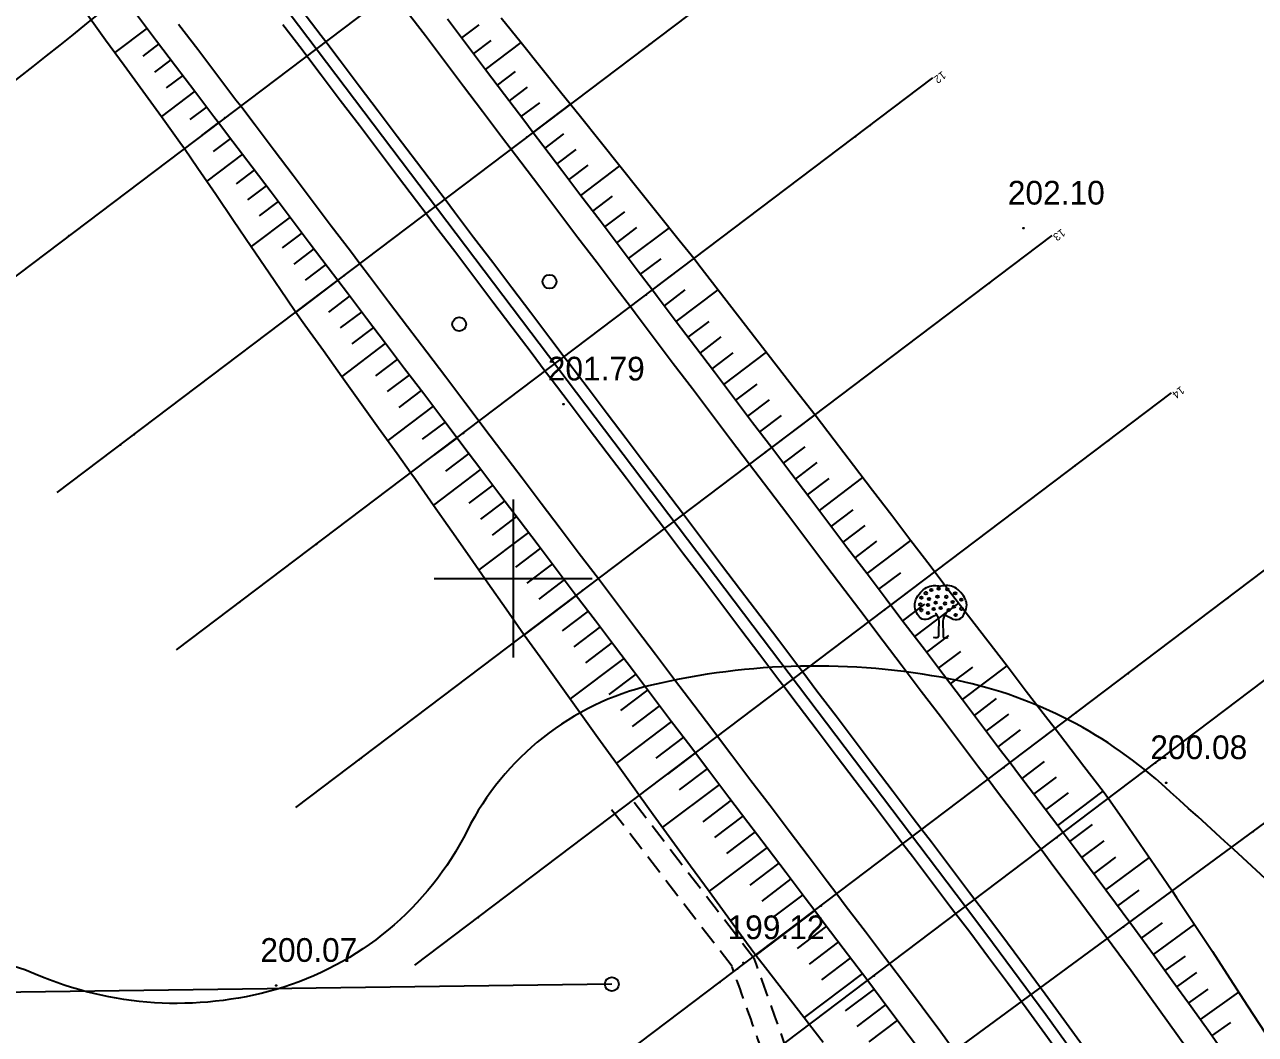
# Model space of a CAD drawing. Extents: x -83928 to -81707, y 15464 to 18601.
# Drawn here: x -83461.8 to -83306.1, y 18142.3 to 18270.1 of the extents above; entities that cross this region are included whole.
import ezdxf
from ezdxf.enums import TextEntityAlignment as Align

# ---------------------------------------------------------------- set-up
doc = ezdxf.new("R2010")
doc.units = 0
doc.header["$MEASUREMENT"] = 0
doc.linetypes.add('INTERROMPU', pattern=[0.75, 0.5, -0.25])
doc.layers.add('ACCE', color=4, linetype='INTERROMPU', lineweight=25)
for name, color, linetype in [('ALT', 7, 'Continuous'), ('ASSIETTE', 3, 'Continuous'), ('AXE_EN_PLAN', 1, 'Continuous'), ('BORNE', 1, 'Continuous'), ('Carroyage 1', 7, 'Continuous'), ('CHAUSSEE_EXT', 5, 'Continuous'), ('CHAUSSEE_INT', 5, 'Continuous'), ('CNiv_1', 1, 'Continuous'), ('FONDS_DE_FOSSE', 4, 'Continuous'), ('FOSSES', 3, 'Continuous'), ('PLATE-FORME', 6, 'Continuous'), ('POINTS', 3, 'Continuous'), ('POINTS_PROFILS', 1, 'Continuous'), ('PROFILS', 7, 'Continuous'), ('Talus', 5, 'Continuous'), ('TITRE', 1, 'Continuous')]:
    doc.layers.add(name, color=color, linetype=linetype)

msp = doc.modelspace()

# ---------------------------------------------------------------- linework, layer by layer
at = {"linetype": 'ByBlock', "extrusion": (0.000932032, -0.005533, 0.999984)}
for centre in [(-83347.78, 18197.51, -162.28), (-83347.09, 18197.92, -162.28), (-83346.14, 18198.08, -162.28), (-83345.07, 18198, -162.28), (-83344.07, 18197.49, -162.28), (-83348.47, 18196.08, -162.28), (-83348.34, 18196.95, -162.28), (-83347.52, 18196.03, -162.28), (-83347.37, 18196.77, -162.28), (-83346.55, 18196.31, -162.28), (-83346.3, 18197.08, -162.28), (-83345.37, 18196.21, -162.28), (-83345.17, 18197.05, -162.28), (-83344.38, 18196.39, -162.28), (-83344.22, 18195.8, -162.28), (-83343.3, 18196.7, -162.28), (-83348.34, 18195.37, -162.28), (-83347.5, 18195.01, -162.28), (-83346.78, 18195.52, -162.28), (-83345.89, 18195.65, -162.28), (-83344.89, 18195.39, -162.28), (-83344.02, 18194.75, -162.28), (-83343.27, 18195.54, -162.28)]:
    msp.add_circle(centre, 0.156, dxfattribs=at)
at = {"linetype": 'ByBlock'}
msp.add_open_spline([(-83346.42, 18195.35, 16.08), (-83346.54, 18195.32, 16.08), (-83346.92, 18195.2, 16.08), (-83347.5, 18194.74, 16.08), (-83348.54, 18194.81, 16.08), (-83348.99, 18195.72, 16.08), (-83349.3, 18196.54, 16.09), (-83349.06, 18197.48, 16.09), (-83348.5, 18198.2, 16.1), (-83347.78, 18198.9, 16.1), (-83346.83, 18199.18, 16.1), (-83346.22, 18199.06, 16.1), (-83345.92, 18199, 16.1)], degree=3, knots=[0.251632, 0.251632, 0.251632, 0.251632, 0.437955, 0.853553, 1.334497, 1.754172, 2.275549, 2.6296, 3.144963, 3.634468, 4.105014, 4.559575, 4.559575, 4.559575, 4.559575], dxfattribs=at)
msp.add_open_spline([(-83345.42, 18195.35, 16.08), (-83345.3, 18195.32, 16.08), (-83344.92, 18195.2, 16.08), (-83344.34, 18194.74, 16.07), (-83343.3, 18194.81, 16.07), (-83342.84, 18195.72, 16.08), (-83342.54, 18196.54, 16.08), (-83342.78, 18197.48, 16.09), (-83343.34, 18198.2, 16.09), (-83344.06, 18198.9, 16.1), (-83345.01, 18199.18, 16.1), (-83345.62, 18199.06, 16.1), (-83345.92, 18199, 16.1)], degree=3, knots=[0.251632, 0.251632, 0.251632, 0.251632, 0.437955, 0.853553, 1.334497, 1.754172, 2.275549, 2.6296, 3.144963, 3.634468, 4.105014, 4.559575, 4.559575, 4.559575, 4.559575])
for points in [[(-83346.6, 18195.63, 16.08), (-83346.39, 18195.35, 16.08), (-83346.21, 18194.83, 16.08), (-83346.21, 18192.76, 16.06), (-83346.21, 18192.63, 16.06), (-83346.85, 18192.53, 16.06)], [(-83345.22, 18195.63, 16.08), (-83345.42, 18195.35, 16.08), (-83345.6, 18194.83, 16.07), (-83345.6, 18192.76, 16.06), (-83345.6, 18192.63, 16.06), (-83344.96, 18192.53, 16.06)]]:
    msp.add_spline(points, degree=3, dxfattribs=at)
at = {"layer": 'ACCE', "linetype": 'INTERROMPU', "ltscale": 5, "extrusion": (0.000932032, -0.005533, 0.999984)}
for p, q in [((-83369.47, 18151.84, 212.23), (-83385.41, 18172.56, 15.99)), ((-83372.31, 18150.88, 204.56), (-83387.62, 18170.79, 15.98))]:
    msp.add_line(p, q, dxfattribs=at)
at = {"layer": 'ACCE', "linetype": 'INTERROMPU', "ltscale": 5}
for points, knots in [([(-83779.97, 18202.04, 214.12), (-83776.95, 18192.56, 214), (-83773.92, 18183.06, 213.87), (-83770.5, 18170.06, 213.7), (-83769.68, 18166.66, 213.66), (-83768.14, 18159.6, 213.57), (-83767.44, 18155.93, 213.53), (-83766.51, 18149.9, 213.45), (-83766.2, 18147.55, 213.42), (-83765.44, 18140.57, 213.33), (-83765.15, 18135.94, 213.28), (-83764.76, 18128.13, 213.18), (-83764.62, 18124.94, 213.14), (-83764.34, 18119.39, 213.08), (-83764.2, 18117.04, 213.05), (-83763.85, 18112.33, 212.99), (-83763.65, 18109.99, 212.96), (-83762.98, 18102.96, 212.87), (-83762.42, 18098.27, 212.82), (-83761.31, 18090.12, 212.71), (-83760.79, 18086.66, 212.67), (-83759.11, 18076.22, 212.54), (-83757.85, 18069.18, 212.45), (-83754.61, 18055.44, 212.28), (-83752.63, 18048.72, 212.19), (-83748.81, 18039.23, 212.06), (-83747.41, 18036.17, 212.02), (-83744.81, 18031.34, 211.95), (-83743.73, 18029.5, 211.93), (-83741.41, 18025.9, 211.88), (-83740.18, 18024.14, 211.85), (-83736.32, 18018.97, 211.78), (-83733.52, 18015.65, 211.73), (-83724.75, 18005.96, 211.59), (-83718.38, 17999.76, 211.49), (-83710.09, 17991.05, 211.36), (-83708.05, 17988.85, 211.33), (-83704.49, 17984.83, 211.27), (-83702.96, 17983.04, 211.24), (-83700.46, 17979.96, 211.2), (-83699.48, 17978.7, 211.18), (-83697.64, 17976.25, 211.14), (-83696.78, 17975.06, 211.13), (-83694.35, 17971.57, 211.08), (-83692.85, 17969.24, 211.04), (-83689.79, 17964.9, 210.98), (-83688.23, 17962.89, 210.95), (-83685.92, 17960.62, 210.92), (-83685.28, 17960.06, 210.91), (-83683.94, 17959.03, 210.89), (-83683.24, 17958.57, 210.89), (-83681.07, 17957.31, 210.86), (-83679.51, 17956.66, 210.85), (-83676.18, 17955.65, 210.83), (-83674.41, 17955.31, 210.82), (-83668.63, 17954.63, 210.79), (-83664.32, 17954.77, 210.78), (-83655.42, 17955.73, 210.76), (-83650.83, 17956.53, 210.76), (-83644.31, 17957.76, 210.75), (-83642.31, 17958.15, 210.75), (-83638.4, 17958.88, 210.75), (-83636.47, 17959.23, 210.75), (-83630.78, 17960.25, 210.74), (-83627.09, 17960.87, 210.74), (-83618.39, 17962.24, 210.73), (-83613.43, 17962.96, 210.72), (-83606.16, 17963.9, 210.71), (-83603.89, 17964.19, 210.7), (-83599.3, 17964.73, 210.7), (-83596.99, 17964.99, 210.69), (-83590.02, 17965.7, 210.68), (-83585.32, 17966.09, 210.67), (-83577.11, 17966.52, 210.65), (-83573.62, 17966.63, 210.64), (-83567.47, 17966.64, 210.62), (-83564.82, 17966.59, 210.61), (-83560.09, 17966.37, 210.59), (-83558.01, 17966.23, 210.59), (-83553.86, 17965.87, 210.57), (-83551.79, 17965.65, 210.56), (-83545.61, 17964.93, 210.53), (-83541.51, 17964.36, 210.51), (-83530.57, 17962.94, 210.46), (-83523.78, 17962.17, 210.43), (-83515.09, 17962.1, 210.4), (-83513.14, 17962.15, 210.4), (-83509.5, 17962.37, 210.39), (-83507.81, 17962.54, 210.38), (-83504.94, 17962.92, 210.38), (-83503.76, 17963.11, 210.38), (-83501.38, 17963.57, 210.38), (-83500.19, 17963.84, 210.37), (-83496.59, 17964.69, 210.37), (-83494.16, 17965.33, 210.37), (-83489.67, 17966.39, 210.37), (-83487.61, 17966.83, 210.37), (-83484.19, 17967.34, 210.37), (-83482.85, 17967.49, 210.36), (-83480.5, 17967.6, 210.36), (-83479.5, 17967.61, 210.36), (-83477.5, 17967.52, 210.35), (-83476.51, 17967.42, 210.34), (-83473.55, 17967, 210.33), (-83471.61, 17966.57, 210.32), (-83466.69, 17965.3, 210.29), (-83463.75, 17964.36, 210.27), (-83459.76, 17963.28, 210.24), (-83458.7, 17963.01, 210.23), (-83455.53, 17962.31, 210.22), (-83453.4, 17961.97, 210.21), (-83449.11, 17961.49, 210.19), (-83446.94, 17961.35, 210.18), (-83440.41, 17961.14, 210.16), (-83436, 17961.28, 210.14), (-83427.14, 17961.61, 210.12), (-83422.68, 17961.8, 210.11), (-83415.39, 17961.71, 210.08), (-83412.57, 17961.57, 210.07), (-83406.95, 17961.21, 210.05), (-83404.15, 17961, 210.04), (-83399.19, 17960.68, 210.02), (-83397.03, 17960.56, 210.01), (-83392.98, 17960.43, 210), (-83391.1, 17960.41, 209.99), (-83387.3, 17960.47, 209.98), (-83385.37, 17960.56, 209.98), (-83379.54, 17960.92, 209.96), (-83375.58, 17961.31, 209.95), (-83365.42, 17962.35, 209.93), (-83359.2, 17963.03, 209.92), (-83348.15, 17963.4, 209.89), (-83343.26, 17963.25, 209.88), (-83336.05, 17962.04, 209.84), (-83333.57, 17961.43, 209.82), (-83329.35, 17959.93, 209.79), (-83327.58, 17959.13, 209.78), (-83324.17, 17957.23, 209.74), (-83322.54, 17956.13, 209.73), (-83317.15, 17951.95, 209.66), (-83313.7, 17948.3, 209.6), (-83309.06, 17942.74, 209.52), (-83307.73, 17941.06, 209.5), (-83306.42, 17939.37, 209.47)], [0.377269, 0.377269, 0.377269, 0.377269, 29.99808, 29.99808, 40.439033, 40.439033, 51.573495, 51.573495, 58.653463, 58.653463, 72.467049, 72.467049, 82.03785, 82.03785, 89.167983, 89.167983, 96.298116, 96.298116, 110.558383, 110.558383, 121.037151, 121.037151, 141.994686, 141.994686, 162.952221, 162.952221, 173.375842, 173.375842, 180.104384, 180.104384, 186.832925, 186.832925, 200.290008, 200.290008, 226.870868, 226.870868, 235.637553, 235.637553, 242.466243, 242.466243, 247.058938, 247.058938, 251.225901, 251.225901, 259.12966, 259.12966, 267.033419, 267.033419, 269.974171, 269.974171, 272.914924, 272.914924, 278.796429, 278.796429, 284.677933, 284.677933, 297.220208, 297.220208, 309.762482, 309.762482, 315.325173, 315.325173, 320.887865, 320.887865, 332.013248, 332.013248, 347.525774, 347.525774, 354.547491, 354.547491, 361.569208, 361.569208, 375.612643, 375.612643, 385.929515, 385.929515, 393.726913, 393.726913, 399.850404, 399.850404, 405.973895, 405.973895, 418.220878, 418.220878, 438.834903, 438.834903, 444.847915, 444.847915, 450.051873, 450.051873, 453.73205, 453.73205, 457.412227, 457.412227, 464.772581, 464.772581, 470.935284, 470.935284, 474.906139, 474.906139, 477.821848, 477.821848, 480.737556, 480.737556, 486.568973, 486.568973, 495.647976, 495.647976, 498.958546, 498.958546, 505.579686, 505.579686, 512.200826, 512.200826, 525.443106, 525.443106, 538.685386, 538.685386, 547.175721, 547.175721, 555.666055, 555.666055, 562.177333, 562.177333, 567.791378, 567.791378, 573.405422, 573.405422, 584.633511, 584.633511, 602.137538, 602.137538, 616.597964, 616.597964, 624.486186, 624.486186, 630.509066, 630.509066, 636.531946, 636.531946, 651.174128, 651.174128, 657.221695, 657.221695, 657.221695, 657.221695]), ([(-83782.62, 18200.48, 214.11), (-83779.66, 18191.21, 213.99), (-83776.73, 18181.96, 213.87), (-83773.4, 18169.29, 213.7), (-83772.58, 18165.92, 213.66), (-83771.06, 18158.91, 213.57), (-83770.37, 18155.27, 213.53), (-83769.45, 18149.29, 213.45), (-83769.15, 18146.97, 213.42), (-83768.65, 18142.32, 213.36), (-83768.45, 18139.97, 213.34), (-83767.97, 18132.92, 213.25), (-83767.78, 18128.17, 213.19), (-83767.43, 18121, 213.1), (-83767.3, 18118.58, 213.08), (-83766.97, 18113.74, 213.02), (-83766.78, 18111.33, 212.99), (-83766.12, 18104.1, 212.9), (-83765.57, 18099.3, 212.84), (-83764.48, 18091.12, 212.74), (-83763.99, 18087.75, 212.69), (-83763.05, 18081.78, 212.62), (-83762.62, 18079.18, 212.59), (-83761.71, 18073.96, 212.52), (-83761.23, 18071.34, 212.49), (-83759.65, 18063.52, 212.39), (-83758.43, 18058.33, 212.32), (-83756.04, 18050.08, 212.22), (-83755.03, 18046.95, 212.17), (-83752.68, 18040.66, 212.09), (-83751.34, 18037.51, 212.05), (-83748.85, 18032.47, 211.98), (-83747.8, 18030.52, 211.95), (-83745.54, 18026.74, 211.9), (-83744.35, 18024.9, 211.88), (-83740.57, 18019.51, 211.8), (-83737.82, 18016.09, 211.75), (-83729.2, 18006.21, 211.6), (-83722.91, 18000.04, 211.51), (-83710.58, 17987.3, 211.32), (-83704.54, 17980.73, 211.22), (-83698.68, 17972.56, 211.1), (-83698.09, 17971.7, 211.09), (-83696.91, 17969.96, 211.07), (-83696.32, 17969.08, 211.05), (-83694.55, 17966.44, 211.02), (-83693.35, 17964.69, 210.99), (-83691.21, 17961.9, 210.95), (-83690.3, 17960.81, 210.93), (-83688.43, 17958.84, 210.91), (-83687.47, 17957.96, 210.89), (-83685.42, 17956.39, 210.87), (-83684.34, 17955.7, 210.85), (-83680.83, 17953.86, 210.82), (-83678.24, 17953.03, 210.8), (-83672.81, 17951.99, 210.77), (-83669.97, 17951.79, 210.76), (-83664.12, 17951.83, 210.74), (-83661.12, 17952.07, 210.74), (-83654.42, 17952.88, 210.73), (-83650.7, 17953.52, 210.72), (-83644.93, 17954.59, 210.72), (-83642.83, 17954.99, 210.72), (-83636.66, 17956.16, 210.71), (-83632.7, 17956.87, 210.71), (-83624.97, 17958.18, 210.7), (-83621.19, 17958.77, 210.69), (-83614.52, 17959.76, 210.68), (-83611.62, 17960.16, 210.68), (-83606.25, 17960.87, 210.67), (-83603.78, 17961.18, 210.67), (-83598.8, 17961.77, 210.66), (-83596.3, 17962.05, 210.65), (-83588.74, 17962.81, 210.64), (-83583.66, 17963.21, 210.63), (-83575.51, 17963.57, 210.61), (-83572.45, 17963.64, 210.6), (-83566.81, 17963.63, 210.58), (-83564.23, 17963.56, 210.57), (-83559.51, 17963.33, 210.55), (-83557.37, 17963.17, 210.55), (-83553.08, 17962.78, 210.53), (-83550.94, 17962.54, 210.52), (-83544.5, 17961.76, 210.49), (-83540.2, 17961.15, 210.47), (-83529.15, 17959.76, 210.42), (-83522.38, 17959.07, 210.39), (-83513.75, 17959.13, 210.36), (-83511.92, 17959.2, 210.36), (-83508.5, 17959.45, 210.35), (-83506.91, 17959.62, 210.35), (-83504.15, 17960.01, 210.34), (-83502.97, 17960.21, 210.34), (-83500.61, 17960.67, 210.34), (-83499.44, 17960.93, 210.34), (-83495.95, 17961.75, 210.34), (-83493.65, 17962.36, 210.34), (-83489.25, 17963.42, 210.34), (-83487.13, 17963.87, 210.33), (-83483.71, 17964.38, 210.33), (-83482.37, 17964.52, 210.33), (-83480.24, 17964.6, 210.32), (-83479.44, 17964.6, 210.32), (-83477.85, 17964.53, 210.31), (-83477.05, 17964.45, 210.31), (-83474.63, 17964.14, 210.3), (-83473, 17963.81, 210.29), (-83468.49, 17962.7, 210.26), (-83465.57, 17961.78, 210.24), (-83461.27, 17960.57, 210.21), (-83459.93, 17960.22, 210.21), (-83457.07, 17959.57, 210.19), (-83455.54, 17959.29, 210.18), (-83452.49, 17958.83, 210.17), (-83450.96, 17958.66, 210.16), (-83446.37, 17958.29, 210.14), (-83443.3, 17958.21, 210.13), (-83436.19, 17958.25, 210.11), (-83432.15, 17958.43, 210.1), (-83425.94, 17958.65, 210.08), (-83423.74, 17958.72, 210.07), (-83420.07, 17958.76, 210.06), (-83418.59, 17958.75, 210.06), (-83415.65, 17958.69, 210.05), (-83414.18, 17958.63, 210.04), (-83409.75, 17958.4, 210.03), (-83406.8, 17958.18, 210.01), (-83401.65, 17957.83, 209.99), (-83399.47, 17957.69, 209.99), (-83395.4, 17957.5, 209.97), (-83393.51, 17957.44, 209.96), (-83389.81, 17957.42, 209.95), (-83388, 17957.45, 209.95), (-83384.36, 17957.61, 209.94), (-83382.53, 17957.72, 209.93), (-83377.03, 17958.14, 209.92), (-83373.33, 17958.53, 209.91), (-83363.55, 17959.53, 209.89), (-83357.5, 17960.15, 209.88), (-83347, 17960.38, 209.85), (-83342.46, 17960.15, 209.84), (-83336, 17958.94, 209.8), (-83333.85, 17958.37, 209.79), (-83330.47, 17957.12, 209.76), (-83329.17, 17956.54, 209.75), (-83325.18, 17954.43, 209.71), (-83322.6, 17952.53, 209.68), (-83317.66, 17948.07, 209.61), (-83315.3, 17945.51, 209.57), (-83310.73, 17940.08, 209.49), (-83308.52, 17937.21, 209.45), (-83306.32, 17934.3, 209.41)], [1.055576, 1.055576, 1.055576, 1.055576, 30.031992, 30.031992, 40.50691, 40.50691, 51.755713, 51.755713, 58.871453, 58.871453, 65.987193, 65.987193, 80.218672, 80.218672, 87.473984, 87.473984, 94.729297, 94.729297, 109.239922, 109.239922, 119.37083, 119.37083, 127.139561, 127.139561, 134.908291, 134.908291, 150.445753, 150.445753, 160.157531, 160.157531, 170.39927, 170.39927, 177.068566, 177.068566, 183.737861, 183.737861, 197.076452, 197.076452, 223.400767, 223.400767, 249.725082, 249.725082, 252.767418, 252.767418, 255.809755, 255.809755, 261.894428, 261.894428, 266.068184, 266.068184, 269.956128, 269.956128, 273.844071, 273.844071, 282.076079, 282.076079, 290.308086, 290.308086, 298.540093, 298.540093, 308.574703, 308.574703, 314.408012, 314.408012, 326.07463, 326.07463, 337.741248, 337.741248, 346.838531, 346.838531, 354.499996, 354.499996, 362.16146, 362.16146, 377.484389, 377.484389, 386.64274, 386.64274, 394.385336, 394.385336, 400.822764, 400.822764, 407.260193, 407.260193, 420.13505, 420.13505, 440.316929, 440.316929, 445.752372, 445.752372, 450.450412, 450.450412, 453.939436, 453.939436, 457.428461, 457.428461, 464.406511, 464.406511, 470.974875, 470.974875, 475.222619, 475.222619, 477.818124, 477.818124, 480.413628, 480.413628, 485.604636, 485.604636, 494.662552, 494.662552, 498.673408, 498.673408, 503.190068, 503.190068, 507.706728, 507.706728, 516.740048, 516.740048, 528.740572, 528.740572, 535.357888, 535.357888, 539.86411, 539.86411, 544.370333, 544.370333, 553.382777, 553.382777, 559.899589, 559.899589, 565.430576, 565.430576, 570.617109, 570.617109, 575.803641, 575.803641, 586.176706, 586.176706, 603.459595, 603.459595, 617.555933, 617.555933, 624.943514, 624.943514, 629.758061, 629.758061, 640.260824, 640.260824, 650.763587, 650.763587, 661.06459, 661.06459, 661.06459, 661.06459]), ([(-83231.77, 17736.98, 206.8), (-83232.38, 17739.2, 206.83), (-83232.98, 17741.43, 206.86), (-83234.15, 17745.85, 206.92), (-83234.7, 17748.04, 206.95), (-83235.77, 17752.47, 207), (-83236.28, 17754.7, 207.03), (-83237.79, 17761.42, 207.12), (-83238.76, 17765.94, 207.17), (-83241.65, 17778.38, 207.33), (-83243.72, 17786.27, 207.43), (-83247.47, 17795.95, 207.56), (-83248.39, 17798.09, 207.59), (-83250.25, 17802, 207.64), (-83251.17, 17803.79, 207.67), (-83253.85, 17808.48, 207.73), (-83255.73, 17811.3, 207.77), (-83259.68, 17816.8, 207.85), (-83261.75, 17819.48, 207.89), (-83265.34, 17824.16, 207.96), (-83266.87, 17826.15, 207.99), (-83269.61, 17829.87, 208.04), (-83270.82, 17831.58, 208.06), (-83272.99, 17834.84, 208.11), (-83273.94, 17836.37, 208.13), (-83275.77, 17839.5, 208.17), (-83276.64, 17841.09, 208.2), (-83279.13, 17845.93, 208.26), (-83280.64, 17849.25, 208.31), (-83283.14, 17855.29, 208.39), (-83284.18, 17857.99, 208.42), (-83286.15, 17863.41, 208.49), (-83287.08, 17866.14, 208.53), (-83289.72, 17874.38, 208.64), (-83291.29, 17879.94, 208.71), (-83295.55, 17896.76, 208.93), (-83297.81, 17908.16, 209.07), (-83300.78, 17924.54, 209.28), (-83301.64, 17929.45, 209.34), (-83304.38, 17945.15, 209.54), (-83306.26, 17955.94, 209.67), (-83309.51, 17969.34, 209.84), (-83310.23, 17972.11, 209.88), (-83311.78, 17977.6, 209.95), (-83312.6, 17980.34, 209.99), (-83315.16, 17988.5, 210.09), (-83317.02, 17993.9, 210.16), (-83322.84, 18010, 210.37), (-83327.01, 18020.63, 210.52), (-83332.14, 18034.71, 210.7), (-83333.35, 18038.11, 210.75), (-83336.82, 18048.33, 210.88), (-83338.94, 18055.2, 210.97), (-83343, 18069.03, 211.15), (-83344.95, 18075.98, 211.24), (-83348.23, 18087.51, 211.39), (-83349.54, 18092.1, 211.45), (-83352.15, 18100.85, 211.56), (-83353.44, 18105.01, 211.61), (-83356.09, 18113.29, 211.72), (-83357.46, 18117.42, 211.78), (-83361.64, 18129.77, 211.94), (-83364.53, 18137.97, 212.05), (-83368.12, 18148.05, 212.18), (-83368.8, 18149.95, 212.2), (-83369.47, 18151.84, 212.23)], [3.062347, 3.062347, 3.062347, 3.062347, 10.000213, 10.000213, 16.811379, 16.811379, 23.622545, 23.622545, 37.244877, 37.244877, 61.263102, 61.263102, 68.199006, 68.199006, 74.206907, 74.206907, 84.287055, 84.287055, 94.367203, 94.367203, 101.886315, 101.886315, 108.238792, 108.238792, 113.752023, 113.752023, 119.265255, 119.265255, 130.291717, 130.291717, 139.006051, 139.006051, 147.720385, 147.720385, 165.149053, 165.149053, 200.00639, 200.00639, 214.931055, 214.931055, 247.639146, 247.639146, 256.175435, 256.175435, 264.711725, 264.711725, 281.784303, 281.784303, 315.929459, 315.929459, 326.755417, 326.755417, 348.407333, 348.407333, 370.059249, 370.059249, 384.370501, 384.370501, 397.393134, 397.393134, 410.415767, 410.415767, 436.461033, 436.461033, 442.499762, 442.499762, 442.499762, 442.499762]), ([(-83306.42, 17939.37, 209.47), (-83306.45, 17939.57, 209.48), (-83306.49, 17939.78, 209.48), (-83307.35, 17944.61, 209.54), (-83308.19, 17949.23, 209.6), (-83309.82, 17957.36, 209.7), (-83310.58, 17960.88, 209.74), (-83312.05, 17967.14, 209.82), (-83312.75, 17969.88, 209.86), (-83314.24, 17975.33, 209.93), (-83315.04, 17978.04, 209.97), (-83317.54, 17986.15, 210.07), (-83319.37, 17991.52, 210.14), (-83325.13, 18007.59, 210.35), (-83329.31, 18018.24, 210.49), (-83334.62, 18032.73, 210.68), (-83335.96, 18036.48, 210.73), (-83339.26, 18046.15, 210.86), (-83341.12, 18052.1, 210.94), (-83344.68, 18064.03, 211.09), (-83346.38, 18070.01, 211.17), (-83349.41, 18080.73, 211.31), (-83350.75, 18085.46, 211.37), (-83353.39, 18094.55, 211.49), (-83354.69, 18098.89, 211.54), (-83357.39, 18107.55, 211.66), (-83358.78, 18111.87, 211.71), (-83363.08, 18124.79, 211.88), (-83366.09, 18133.37, 212), (-83370.18, 18144.91, 212.15), (-83371.24, 18147.87, 212.19), (-83372.3, 18150.84, 212.22)], [220.511786, 220.511786, 220.511786, 220.511786, 221.138906, 221.138906, 235.220733, 235.220733, 246.108604, 246.108604, 254.663117, 254.663117, 263.21763, 263.21763, 280.326655, 280.326655, 314.544707, 314.544707, 326.439459, 326.439459, 345.068616, 345.068616, 363.697774, 363.697774, 378.480567, 378.480567, 392.126495, 392.126495, 405.772422, 405.772422, 433.064277, 433.064277, 442.499762, 442.499762, 442.499762, 442.499762])]:
    msp.add_open_spline(points, degree=3, knots=knots, dxfattribs=at)
at = {"layer": 'ASSIETTE'}
for points in [[(-83453.92, 18271.41), (-83451.57, 18268.17), (-83449.22, 18264.93), (-83446.87, 18261.69), (-83444.52, 18258.46), (-83442.17, 18255.22), (-83441.58, 18254.41), (-83439.9, 18251.92), (-83437.64, 18248.61), (-83435.39, 18245.3), (-83433.14, 18241.99), (-83430.89, 18238.68), (-83428.64, 18235.36), (-83427.51, 18233.71), (-83426.35, 18232.08), (-83424.02, 18228.83), (-83421.69, 18225.57), (-83419.36, 18222.32), (-83417.03, 18219.06), (-83414.7, 18215.81), (-83412.96, 18213.37), (-83412.38, 18212.55), (-83410.09, 18209.27), (-83407.79, 18205.99), (-83405.49, 18202.72), (-83403.2, 18199.44), (-83400.9, 18196.16), (-83398.6, 18192.88), (-83396.27, 18189.63), (-83393.94, 18186.37), (-83391.61, 18183.12), (-83389.28, 18179.87), (-83386.95, 18176.61), (-83384.62, 18173.36), (-83384.04, 18172.55), (-83382.28, 18170.12), (-83379.92, 18166.89), (-83377.57, 18163.65), (-83375.21, 18160.42), (-83372.86, 18157.19), (-83370.5, 18153.95), (-83369.32, 18152.34), (-83368.09, 18150.76), (-83365.64, 18147.6), (-83363.18, 18144.44), (-83362.5, 18143.57), (-83360.77, 18141.34)], [(-83401.52, 18270.93), (-83399.01, 18267.81), (-83396.51, 18264.69), (-83394.01, 18261.56), (-83392.76, 18260), (-83391.51, 18258.44), (-83389.01, 18255.32), (-83386.51, 18252.19), (-83384.01, 18249.07), (-83381.5, 18245.94), (-83379, 18242.82), (-83377.13, 18240.48), (-83376.52, 18239.69), (-83374.07, 18236.52), (-83371.62, 18233.36), (-83369.17, 18230.2), (-83366.72, 18227.04), (-83364.27, 18223.87), (-83361.82, 18220.71), (-83359.39, 18217.53), (-83356.97, 18214.35), (-83354.54, 18211.17), (-83352.12, 18207.99), (-83349.69, 18204.81), (-83347.27, 18201.62), (-83346.66, 18200.83), (-83344.84, 18198.45), (-83342.4, 18195.27), (-83339.97, 18192.1), (-83337.53, 18188.93), (-83335.1, 18185.75), (-83332.66, 18182.58), (-83331.45, 18180.99), (-83330.23, 18179.41), (-83327.8, 18176.23), (-83325.36, 18173.06), (-83324.69, 18172.17), (-83323, 18169.75), (-83320.67, 18166.38), (-83318.36, 18163), (-83316.64, 18160.46), (-83316.07, 18159.61), (-83313.8, 18156.2), (-83311.55, 18152.79), (-83309.32, 18149.36), (-83307.1, 18145.93), (-83304.89, 18142.49)]]:
    msp.add_lwpolyline(points, dxfattribs=at)
at = {"layer": 'AXE_EN_PLAN'}
msp.add_lwpolyline([(-83560.67, 18446.45), (-83342.79, 18158.48)], dxfattribs=at)
msp.add_lwpolyline([(-83342.79, 18158.48, -0.136429), (-83145.8, 17660.26)], format="xyb", dxfattribs=at)
at = {"layer": 'BORNE', "color": 2, "extrusion": (4.63065e-06, 1.2885e-05, 1)}
for centre in [(-83395.42, 18237.55, 207.68), (-83406.83, 18232.16, 207.68), (-83387.53, 18148.65, 207.68)]:
    msp.add_circle(centre, 0.877, dxfattribs=at)
at = {"layer": 'Carroyage 1'}
for p, q in [((-83400, 18210), (-83400, 18190)), ((-83410, 18200), (-83390, 18200))]:
    msp.add_line(p, q, dxfattribs=at)
at = {"layer": 'CHAUSSEE_EXT'}
for points in [[(-83413.54, 18271.87), (-83411.12, 18268.68), (-83408.71, 18265.49), (-83406.3, 18262.3), (-83403.88, 18259.11), (-83401.47, 18255.92), (-83400.26, 18254.32), (-83399.05, 18252.73), (-83396.64, 18249.54), (-83394.23, 18246.35), (-83391.81, 18243.16), (-83389.4, 18239.97), (-83386.99, 18236.78), (-83385.18, 18234.39), (-83384.57, 18233.59), (-83382.16, 18230.4), (-83379.75, 18227.21), (-83377.33, 18224.02), (-83374.92, 18220.83), (-83372.51, 18217.64), (-83370.09, 18214.45), (-83367.68, 18211.26), (-83365.27, 18208.07), (-83362.85, 18204.88), (-83360.44, 18201.69), (-83358.03, 18198.5), (-83355.61, 18195.31), (-83355.01, 18194.51), (-83353.2, 18192.12), (-83350.79, 18188.93), (-83348.37, 18185.74), (-83345.96, 18182.55), (-83343.55, 18179.36), (-83341.13, 18176.17), (-83339.92, 18174.58), (-83338.72, 18172.98), (-83336.3, 18169.79), (-83333.89, 18166.6), (-83333.22, 18165.72), (-83331.46, 18163.38), (-83329.03, 18160.14), (-83326.62, 18156.89), (-83324.82, 18154.45), (-83324.22, 18153.63), (-83321.83, 18150.37), (-83319.46, 18147.09), (-83317.1, 18143.8), (-83314.75, 18140.5)], [(-83442.33, 18270.15), (-83439.91, 18266.96), (-83437.5, 18263.77), (-83435.09, 18260.58), (-83434.48, 18259.78), (-83432.67, 18257.39), (-83430.26, 18254.2), (-83427.85, 18251.01), (-83425.43, 18247.82), (-83423.02, 18244.63), (-83420.61, 18241.44), (-83419.4, 18239.84), (-83418.19, 18238.25), (-83415.78, 18235.06), (-83413.37, 18231.87), (-83410.95, 18228.68), (-83408.54, 18225.49), (-83406.13, 18222.3), (-83404.32, 18219.91), (-83403.71, 18219.11), (-83401.3, 18215.92), (-83398.89, 18212.73), (-83396.47, 18209.54), (-83394.06, 18206.35), (-83391.65, 18203.16), (-83389.23, 18199.97), (-83386.82, 18196.78), (-83384.41, 18193.59), (-83381.99, 18190.4), (-83379.58, 18187.21), (-83377.17, 18184.02), (-83374.75, 18180.83), (-83374.15, 18180.03), (-83372.34, 18177.64), (-83369.92, 18174.45), (-83367.51, 18171.26), (-83365.1, 18168.07), (-83362.68, 18164.88), (-83360.27, 18161.69), (-83359.06, 18160.1), (-83357.86, 18158.5), (-83355.44, 18155.31), (-83353.03, 18152.12), (-83352.36, 18151.24), (-83350.64, 18148.96), (-83348.27, 18145.79), (-83345.92, 18142.62), (-83344.16, 18140.24)]]:
    msp.add_lwpolyline(points, dxfattribs=at)
at = {"layer": 'CHAUSSEE_INT'}
for points in [[(-83426.74, 18271.91), (-83424.32, 18268.72), (-83423.72, 18267.93), (-83421.91, 18265.53), (-83419.5, 18262.34), (-83417.08, 18259.15), (-83414.67, 18255.96), (-83412.25, 18252.77), (-83409.84, 18249.58), (-83408.63, 18247.99), (-83407.43, 18246.39), (-83405.01, 18243.2), (-83402.6, 18240.01), (-83400.19, 18236.82), (-83397.77, 18233.63), (-83395.36, 18230.44), (-83393.55, 18228.05), (-83392.95, 18227.26), (-83390.53, 18224.07), (-83388.12, 18220.88), (-83385.71, 18217.69), (-83383.29, 18214.5), (-83380.88, 18211.31), (-83378.47, 18208.12), (-83376.05, 18204.93), (-83373.64, 18201.74), (-83371.23, 18198.55), (-83368.81, 18195.36), (-83366.4, 18192.17), (-83363.99, 18188.98), (-83363.38, 18188.18), (-83361.57, 18185.79), (-83359.16, 18182.6), (-83356.75, 18179.41), (-83354.33, 18176.22), (-83351.92, 18173.03), (-83349.51, 18169.84), (-83348.3, 18168.24), (-83347.09, 18166.65), (-83344.68, 18163.46), (-83342.26, 18160.27), (-83341.59, 18159.38), (-83339.85, 18157.07), (-83337.45, 18153.87), (-83335.06, 18150.65), (-83333.28, 18148.23), (-83332.69, 18147.42), (-83330.32, 18144.19), (-83327.97, 18140.94)], [(-83429.13, 18270.1), (-83426.71, 18266.91), (-83426.11, 18266.12), (-83424.3, 18263.72), (-83421.89, 18260.53), (-83419.47, 18257.34), (-83417.06, 18254.15), (-83414.65, 18250.96), (-83412.23, 18247.77), (-83411.03, 18246.18), (-83409.82, 18244.58), (-83407.41, 18241.39), (-83404.99, 18238.2), (-83402.58, 18235.01), (-83400.17, 18231.82), (-83397.75, 18228.63), (-83395.94, 18226.24), (-83395.34, 18225.44), (-83392.93, 18222.26), (-83390.51, 18219.07), (-83388.1, 18215.88), (-83385.69, 18212.69), (-83383.27, 18209.5), (-83380.86, 18206.31), (-83378.45, 18203.12), (-83376.03, 18199.93), (-83373.62, 18196.74), (-83371.21, 18193.55), (-83368.79, 18190.36), (-83366.38, 18187.17), (-83365.77, 18186.37), (-83363.96, 18183.98), (-83361.55, 18180.79), (-83359.14, 18177.6), (-83356.72, 18174.41), (-83354.31, 18171.22), (-83351.9, 18168.03), (-83350.69, 18166.43), (-83349.48, 18164.84), (-83347.07, 18161.65), (-83344.66, 18158.46), (-83343.99, 18157.57), (-83342.25, 18155.27), (-83339.86, 18152.07), (-83337.47, 18148.87), (-83335.7, 18146.45), (-83335.11, 18145.65), (-83332.75, 18142.42), (-83330.41, 18139.19)]]:
    msp.add_lwpolyline(points, dxfattribs=at)
at = {"layer": 'CNiv_1', "flags": 128}
for points in [[(-83039.25, 18180.75, -0.049722), (-83093.89, 18205.89, -0.144203), (-83106.24, 18219.05, 0.12282), (-83120, 18235, 0.062668), (-83167.82, 18260.47, 0.021378), (-83318, 18310.5, 0.000532), (-83336.34, 18315.73, 0.005125), (-83338.25, 18316.25, 0.023648), (-83354.68, 18319.73, 0.097153), (-83358.8, 18319.6, 0.008113), (-83360.4, 18319.2, 0.000659), (-83380, 18314, 0.001682), (-83415.1, 18304.5, 0.009419), (-83421.33, 18302.67, 0.191444), (-83428.31, 18296.99, -0.084202), (-83440.75, 18281.5, -0.039727), (-83496.27, 18239.6, 0.035543), (-83558.7, 18193.3, 0.00445), (-83568.09, 18185.1, 0.008705), (-83572.78, 18180.78, 0.221227), (-83577.11, 18169.73, -0.317175), (-83581.67, 18162.33, -0.068309), (-83589.98, 18160.05, 0.028493)], [(-83002, 17995, 0.714254), (-83111.57, 18008.33, -0.731326), (-83220, 18024, -0.128241), (-83216.78, 18059.42, 0.279206), (-83220.2, 18076.4, 0.002156), (-83224.79, 18081.35, 0.001434), (-83231.75, 18088.75, 0.008389), (-83281.95, 18140.06, 0.012162), (-83318, 18174, 0.135698), (-83344.7, 18187.27, 0.106281), (-83382.5, 18186.5, 0.221669), (-83405.84, 18168.07, -0.2087), (-83430, 18148, -0.174295), (-83460.47, 18149.94, 0.254395), (-83482, 18148, 0.052548), (-83501.81, 18131.56, -0.046393), (-83524, 18112.67, -0.00826), (-83545.45, 18098.12, -0.033686), (-83551, 18095, -0.108405), (-83567.64, 18091.13, 0.050147), (-83604, 18087, 0.068649)]]:
    msp.add_lwpolyline(points, format="xyb", dxfattribs=at)
at = {"layer": 'FONDS_DE_FOSSE'}
for points in [[(-83453.92, 18271.41), (-83451.57, 18268.17), (-83449.22, 18264.93), (-83446.87, 18261.69), (-83444.52, 18258.46), (-83442.17, 18255.22), (-83441.58, 18254.41), (-83439.9, 18251.92), (-83437.64, 18248.61), (-83435.39, 18245.3), (-83433.14, 18241.99), (-83430.89, 18238.68), (-83428.64, 18235.36), (-83427.51, 18233.71), (-83426.35, 18232.08), (-83424.02, 18228.83), (-83421.69, 18225.57), (-83419.36, 18222.32), (-83417.03, 18219.06), (-83414.7, 18215.81), (-83412.96, 18213.37), (-83412.38, 18212.55), (-83410.09, 18209.27), (-83407.79, 18205.99), (-83405.49, 18202.72), (-83403.2, 18199.44), (-83400.9, 18196.16), (-83398.6, 18192.88), (-83396.27, 18189.63), (-83393.94, 18186.37), (-83391.61, 18183.12), (-83389.28, 18179.87), (-83386.95, 18176.61), (-83384.62, 18173.36), (-83384.04, 18172.55), (-83382.28, 18170.12), (-83379.92, 18166.89), (-83377.57, 18163.65), (-83375.21, 18160.42), (-83372.86, 18157.19), (-83370.5, 18153.95), (-83369.32, 18152.34), (-83368.09, 18150.76), (-83365.64, 18147.6), (-83363.18, 18144.44), (-83362.5, 18143.57), (-83360.77, 18141.34)], [(-83401.52, 18270.93), (-83399.01, 18267.81), (-83396.51, 18264.69), (-83394.01, 18261.56), (-83392.76, 18260), (-83391.51, 18258.44), (-83389.01, 18255.32), (-83386.51, 18252.19), (-83384.01, 18249.07), (-83381.5, 18245.94), (-83379, 18242.82), (-83377.13, 18240.48), (-83376.52, 18239.69), (-83374.07, 18236.52), (-83371.62, 18233.36), (-83369.17, 18230.2), (-83366.72, 18227.04), (-83364.27, 18223.87), (-83361.82, 18220.71), (-83359.39, 18217.53), (-83356.97, 18214.35), (-83354.54, 18211.17), (-83352.12, 18207.99), (-83349.69, 18204.81), (-83347.27, 18201.62), (-83346.66, 18200.83), (-83344.84, 18198.45), (-83342.4, 18195.27), (-83339.97, 18192.1), (-83337.53, 18188.93), (-83335.1, 18185.75), (-83332.66, 18182.58), (-83331.45, 18180.99), (-83330.23, 18179.41), (-83327.8, 18176.23), (-83325.36, 18173.06), (-83324.69, 18172.17), (-83323, 18169.75), (-83320.67, 18166.38), (-83318.36, 18163), (-83316.64, 18160.46), (-83316.07, 18159.61), (-83313.8, 18156.2), (-83311.55, 18152.79), (-83309.32, 18149.36), (-83307.1, 18145.93), (-83304.89, 18142.49)]]:
    msp.add_lwpolyline(points, dxfattribs=at)
at = {"layer": 'FOSSES'}
for points in [[(-83453.92, 18271.41), (-83451.57, 18268.17), (-83449.22, 18264.93), (-83446.87, 18261.69), (-83444.52, 18258.46), (-83442.17, 18255.22), (-83441.58, 18254.41), (-83439.9, 18251.92), (-83437.64, 18248.61), (-83435.39, 18245.3), (-83433.14, 18241.99), (-83430.89, 18238.68), (-83428.64, 18235.36), (-83427.51, 18233.71), (-83426.35, 18232.08), (-83424.02, 18228.83), (-83421.69, 18225.57), (-83419.36, 18222.32), (-83417.03, 18219.06), (-83414.7, 18215.81), (-83412.96, 18213.37), (-83412.38, 18212.55), (-83410.09, 18209.27), (-83407.79, 18205.99), (-83405.49, 18202.72), (-83403.2, 18199.44), (-83400.9, 18196.16), (-83398.6, 18192.88), (-83396.27, 18189.63), (-83393.94, 18186.37), (-83391.61, 18183.12), (-83389.28, 18179.87), (-83386.95, 18176.61), (-83384.62, 18173.36), (-83384.04, 18172.55), (-83382.28, 18170.12), (-83379.92, 18166.89), (-83377.57, 18163.65), (-83375.21, 18160.42), (-83372.86, 18157.19), (-83370.5, 18153.95), (-83369.32, 18152.34), (-83368.09, 18150.76), (-83365.64, 18147.6), (-83363.18, 18144.44), (-83362.5, 18143.57), (-83360.77, 18141.34)], [(-83401.52, 18270.93), (-83399.01, 18267.81), (-83396.51, 18264.69), (-83394.01, 18261.56), (-83392.76, 18260), (-83391.51, 18258.44), (-83389.01, 18255.32), (-83386.51, 18252.19), (-83384.01, 18249.07), (-83381.5, 18245.94), (-83379, 18242.82), (-83377.13, 18240.48), (-83376.52, 18239.69), (-83374.07, 18236.52), (-83371.62, 18233.36), (-83369.17, 18230.2), (-83366.72, 18227.04), (-83364.27, 18223.87), (-83361.82, 18220.71), (-83359.39, 18217.53), (-83356.97, 18214.35), (-83354.54, 18211.17), (-83352.12, 18207.99), (-83349.69, 18204.81), (-83347.27, 18201.62), (-83346.66, 18200.83), (-83344.84, 18198.45), (-83342.4, 18195.27), (-83339.97, 18192.1), (-83337.53, 18188.93), (-83335.1, 18185.75), (-83332.66, 18182.58), (-83331.45, 18180.99), (-83330.23, 18179.41), (-83327.8, 18176.23), (-83325.36, 18173.06), (-83324.69, 18172.17), (-83323, 18169.75), (-83320.67, 18166.38), (-83318.36, 18163), (-83316.64, 18160.46), (-83316.07, 18159.61), (-83313.8, 18156.2), (-83311.55, 18152.79), (-83309.32, 18149.36), (-83307.1, 18145.93), (-83304.89, 18142.49)]]:
    msp.add_lwpolyline(points, dxfattribs=at)
at = {"layer": 'PLATE-FORME'}
for points in [[(-83447.53, 18271.23), (-83445.12, 18268.04), (-83442.71, 18264.85), (-83440.29, 18261.66), (-83437.88, 18258.47), (-83437.28, 18257.67), (-83435.47, 18255.28), (-83433.05, 18252.09), (-83430.64, 18248.9), (-83428.23, 18245.71), (-83425.81, 18242.52), (-83423.4, 18239.33), (-83422.19, 18237.73), (-83420.98, 18236.14), (-83418.57, 18232.95), (-83416.16, 18229.76), (-83413.74, 18226.57), (-83411.33, 18223.38), (-83408.92, 18220.19), (-83407.11, 18217.8), (-83406.5, 18217), (-83404.09, 18213.81), (-83401.68, 18210.62), (-83399.26, 18207.43), (-83396.85, 18204.24), (-83394.44, 18201.05), (-83392.02, 18197.86), (-83389.61, 18194.67), (-83387.2, 18191.48), (-83384.78, 18188.29), (-83382.37, 18185.1), (-83379.96, 18181.91), (-83377.54, 18178.72), (-83376.94, 18177.92), (-83375.13, 18175.53), (-83372.72, 18172.34), (-83370.3, 18169.15), (-83367.89, 18165.96), (-83365.48, 18162.77), (-83363.06, 18159.58), (-83361.86, 18157.99), (-83360.65, 18156.39), (-83358.24, 18153.2), (-83355.82, 18150.01), (-83355.15, 18149.12), (-83353.44, 18146.85), (-83351.08, 18143.7), (-83348.73, 18140.54)], [(-83408.33, 18270.79), (-83405.92, 18267.6), (-83403.5, 18264.41), (-83401.09, 18261.22), (-83398.68, 18258.03), (-83397.47, 18256.44), (-83396.26, 18254.84), (-83393.85, 18251.65), (-83391.44, 18248.46), (-83389.02, 18245.27), (-83386.61, 18242.08), (-83384.2, 18238.89), (-83382.39, 18236.5), (-83381.78, 18235.7), (-83379.37, 18232.51), (-83376.96, 18229.32), (-83374.54, 18226.13), (-83372.13, 18222.94), (-83369.72, 18219.75), (-83367.3, 18216.56), (-83364.89, 18213.37), (-83362.48, 18210.18), (-83360.06, 18206.99), (-83357.65, 18203.8), (-83355.23, 18200.61), (-83352.82, 18197.42), (-83352.22, 18196.63), (-83350.41, 18194.23), (-83347.99, 18191.04), (-83345.58, 18187.85), (-83343.17, 18184.66), (-83340.75, 18181.47), (-83338.34, 18178.28), (-83337.13, 18176.69), (-83335.93, 18175.09), (-83333.51, 18171.9), (-83331.1, 18168.72), (-83330.43, 18167.83), (-83328.66, 18165.49), (-83326.23, 18162.24), (-83323.81, 18158.97), (-83322, 18156.52), (-83321.4, 18155.7), (-83319, 18152.42), (-83316.62, 18149.13), (-83314.25, 18145.83), (-83311.89, 18142.53), (-83309.55, 18139.21)]]:
    msp.add_lwpolyline(points, dxfattribs=at)
at = {"layer": 'POINTS', "extrusion": (0.002059, -0.012217, 0.999923)}
for centre in [(-83335.69, 18243.44, -182.42), (-83393.89, 18221.18, -182.42), (-83317.66, 18173.26, -182.42), (-83371.15, 18150.48, -182.42), (-83430.25, 18147.61, -182.42)]:
    msp.add_circle(centre, 0.05, dxfattribs=at)
at = {"layer": 'POINTS_PROFILS'}
for p in [(-83424.92, 18267.02), (-83423.72, 18267.93), (-83382.74, 18267.58), (-83426.11, 18266.12), (-83434.48, 18259.78), (-83392.76, 18260), (-83437.28, 18257.67), (-83436.48, 18258.27), (-83354.87, 18257.32), (-83398.27, 18255.83), (-83397.47, 18256.44), (-83356.71, 18255.93), (-83441.58, 18254.41), (-83400.26, 18254.32), (-83408.63, 18247.99), (-83409.83, 18247.08), (-83411.03, 18246.18), (-83456.22, 18243.34), (-83377.13, 18240.48), (-83419.4, 18239.84), (-83422.19, 18237.73), (-83421.39, 18238.34), (-83339.79, 18237.38), (-83383.18, 18235.9), (-83382.39, 18236.5), (-83385.18, 18234.39), (-83427.51, 18233.71), (-83393.55, 18228.05), (-83395.94, 18226.24), (-83394.75, 18227.15), (-83361.82, 18220.71), (-83406.31, 18218.4), (-83404.32, 18219.91), (-83449.7, 18216.92), (-83447.97, 18218.23), (-83407.11, 18217.8), (-83324.71, 18217.44), (-83368.1, 18215.96), (-83367.3, 18216.56), (-83370.09, 18214.45), (-83328.94, 18214.24), (-83412.96, 18213.37), (-83378.47, 18208.12), (-83380.86, 18206.31), (-83379.66, 18207.21), (-83424.89, 18204.34), (-83389.23, 18199.97), (-83346.66, 18200.83), (-83391.23, 18198.46), (-83434.62, 18196.98), (-83392.02, 18197.86), (-83352.22, 18196.63), (-83309.62, 18197.51), (-83353.02, 18196.02), (-83355.01, 18194.51), (-83398.6, 18192.88), (-83364.58, 18187.27), (-83363.38, 18188.18), (-83322.2, 18187.99), (-83365.77, 18186.37), (-83328.77, 18183.02), (-83331.45, 18180.99), (-83374.15, 18180.03), (-83376.94, 18177.92), (-83376.14, 18178.53), (-83419.54, 18177.04), (-83419.25, 18177.26), (-83337.13, 18176.69), (-83318.75, 18176.67), (-83318.2, 18177.09), (-83317.26, 18177.79), (-83337.93, 18176.09), (-83320.16, 18175.6), (-83339.92, 18174.58), (-83384.04, 18172.55), (-83324.69, 18172.17), (-83349.49, 18167.34), (-83348.3, 18168.24), (-83331.23, 18167.23), (-83330.43, 18167.83), (-83306.4, 18167.99), (-83350.69, 18166.43), (-83333.22, 18165.72), (-83359.06, 18160.1), (-83341.59, 18159.38), (-83316.64, 18160.46), (-83361.86, 18157.99), (-83361.06, 18158.59), (-83342.79, 18158.48), (-83404.45, 18157.11), (-83343.99, 18157.57), (-83322, 18156.52), (-83322.8, 18155.93), (-83324.82, 18154.45), (-83369.32, 18152.34), (-83371.61, 18150.6), (-83352.36, 18151.24), (-83373.85, 18148.91), (-83355.15, 18149.12), (-83354.35, 18149.73), (-83334.49, 18147.34), (-83333.28, 18148.23), (-83335.7, 18146.45), (-83362.5, 18143.57)]:
    msp.add_point(p, dxfattribs=at)
at = {"layer": 'PROFILS'}
for points in [[(-83472.76, 18230.82), (-83377.07, 18303.22)], [(-83457.68, 18210.88), (-83361.98, 18283.29)], [(-83442.59, 18190.95), (-83346.9, 18263.35)], [(-83427.51, 18171.01), (-83331.81, 18243.41)], [(-83412.43, 18151.07), (-83316.73, 18223.48)], [(-83397.34, 18131.14), (-83301.65, 18203.54)], [(-83390.64, 18122.28), (-83294.94, 18194.68)], [(-83382.83, 18111.81), (-83286.14, 18182.88)]]:
    msp.add_lwpolyline(points, dxfattribs=at)
at = {"layer": 'Talus'}
for points in [[(-83406.52, 18268.4), (-83404.33, 18270.06)], [(-83446.33, 18269.63), (-83450.4, 18266.55)], [(-83444.82, 18267.64), (-83446.87, 18266.08)], [(-83405.01, 18266.4), (-83402.79, 18268.08)], [(-83403.5, 18264.41), (-83399.01, 18267.81)], [(-83443.31, 18265.64), (-83445.38, 18264.07)], [(-83441.8, 18263.65), (-83443.9, 18262.06)], [(-83402, 18262.42), (-83399.72, 18264.14)], [(-83400.49, 18260.42), (-83398.19, 18262.16)], [(-83440.29, 18261.66), (-83444.52, 18258.46)], [(-83438.78, 18259.66), (-83440.92, 18258.05)], [(-83398.98, 18258.43), (-83396.65, 18260.19)], [(-83397.47, 18256.44), (-83392.76, 18260)], [(-83437.28, 18257.67), (-83439.43, 18256.04)], [(-83395.96, 18254.44), (-83393.58, 18256.25)], [(-83435.77, 18255.67), (-83437.97, 18254.01)], [(-83394.45, 18252.45), (-83392.04, 18254.27)], [(-83434.26, 18253.68), (-83438.77, 18250.27)], [(-83432.75, 18251.69), (-83435.06, 18249.94)], [(-83392.94, 18250.46), (-83390.51, 18252.3)], [(-83391.44, 18248.46), (-83386.51, 18252.19)], [(-83431.24, 18249.69), (-83433.6, 18247.91)], [(-83389.93, 18246.47), (-83387.44, 18248.35)], [(-83429.73, 18247.7), (-83432.14, 18245.88)], [(-83428.23, 18245.71), (-83433.14, 18241.99)], [(-83388.42, 18244.47), (-83385.9, 18246.38)], [(-83426.72, 18243.71), (-83429.22, 18241.82)], [(-83386.91, 18242.48), (-83384.36, 18244.41)], [(-83385.4, 18240.49), (-83380.25, 18244.38)], [(-83425.21, 18241.72), (-83427.77, 18239.78)], [(-83383.89, 18238.49), (-83381.29, 18240.46)], [(-83423.7, 18239.73), (-83426.31, 18237.75)], [(-83422.19, 18237.73), (-83427.51, 18233.71)], [(-83382.39, 18236.5), (-83379.76, 18238.49)], [(-83420.68, 18235.74), (-83423.37, 18233.71)], [(-83380.88, 18234.51), (-83378.24, 18236.5)], [(-83379.37, 18232.51), (-83374.07, 18236.52)], [(-83419.17, 18233.74), (-83421.89, 18231.69)], [(-83377.86, 18230.52), (-83375.2, 18232.53)], [(-83417.67, 18231.75), (-83420.41, 18229.68)], [(-83416.16, 18229.76), (-83421.69, 18225.57)], [(-83376.35, 18228.52), (-83373.68, 18230.55)], [(-83414.65, 18227.76), (-83417.44, 18225.65)], [(-83374.84, 18226.53), (-83372.16, 18228.56)], [(-83373.34, 18224.54), (-83367.94, 18228.62)], [(-83413.14, 18225.77), (-83415.96, 18223.64)], [(-83371.83, 18222.54), (-83369.12, 18224.59)], [(-83411.63, 18223.78), (-83414.48, 18221.62)], [(-83410.12, 18221.78), (-83415.87, 18217.44)], [(-83370.32, 18220.55), (-83367.6, 18222.61)], [(-83368.81, 18218.56), (-83366.08, 18220.62)], [(-83367.3, 18216.56), (-83361.82, 18220.71)], [(-83408.62, 18219.79), (-83411.51, 18217.6)], [(-83407.11, 18217.8), (-83410.03, 18215.58)], [(-83405.6, 18215.8), (-83408.56, 18213.56)], [(-83365.79, 18214.57), (-83363.05, 18216.65)], [(-83404.09, 18213.81), (-83410.09, 18209.27)], [(-83364.29, 18212.58), (-83361.54, 18214.66)], [(-83362.78, 18210.58), (-83360.02, 18212.66)], [(-83361.27, 18208.59), (-83355.76, 18212.76)], [(-83402.58, 18211.81), (-83405.62, 18209.52)], [(-83401.07, 18209.82), (-83404.14, 18207.5)], [(-83399.57, 18207.83), (-83402.67, 18205.48)], [(-83359.76, 18206.59), (-83357, 18208.68)], [(-83358.25, 18204.6), (-83355.49, 18206.69)], [(-83398.06, 18205.83), (-83404.34, 18201.08)], [(-83356.74, 18202.61), (-83353.98, 18204.7)], [(-83355.23, 18200.61), (-83349.69, 18204.81)], [(-83396.55, 18203.84), (-83399.73, 18201.43)], [(-83395.04, 18201.85), (-83398.26, 18199.41)], [(-83393.53, 18199.85), (-83396.78, 18197.39)], [(-83353.73, 18198.62), (-83350.95, 18200.72)], [(-83352.22, 18196.63), (-83349.44, 18198.73)], [(-83392.02, 18197.86), (-83398.6, 18192.88)], [(-83350.71, 18194.63), (-83347.93, 18196.74)], [(-83349.2, 18192.64), (-83343.62, 18196.86)], [(-83390.52, 18195.87), (-83393.83, 18193.36)], [(-83389.01, 18193.87), (-83392.35, 18191.34)], [(-83347.69, 18190.65), (-83344.9, 18192.76)], [(-83387.5, 18191.88), (-83390.87, 18189.33)], [(-83346.18, 18188.65), (-83343.38, 18190.77)], [(-83385.99, 18189.88), (-83392.78, 18184.75)], [(-83344.68, 18186.66), (-83341.87, 18188.78)], [(-83343.17, 18184.66), (-83337.53, 18188.93)], [(-83384.48, 18187.89), (-83387.9, 18185.3)], [(-83382.97, 18185.9), (-83386.42, 18183.29)], [(-83341.66, 18182.67), (-83338.84, 18184.81)], [(-83381.46, 18183.9), (-83384.94, 18181.28)], [(-83340.15, 18180.68), (-83337.32, 18182.82)], [(-83379.96, 18181.91), (-83386.95, 18176.61)], [(-83337.13, 18176.69), (-83331.45, 18180.99)], [(-83378.45, 18179.92), (-83381.97, 18177.25)], [(-83338.64, 18178.68), (-83335.81, 18180.83)], [(-83376.94, 18177.92), (-83380.49, 18175.23)], [(-83335.63, 18174.7), (-83332.78, 18176.85)], [(-83375.43, 18175.93), (-83379, 18173.23)], [(-83334.12, 18172.7), (-83331.26, 18174.86)], [(-83373.92, 18173.93), (-83381.1, 18168.51)], [(-83372.41, 18171.94), (-83376.02, 18169.21)], [(-83332.61, 18170.71), (-83329.75, 18172.87)], [(-83331.1, 18168.72), (-83325.36, 18173.06)], [(-83370.91, 18169.95), (-83374.53, 18167.21)], [(-83329.58, 18166.7), (-83326.73, 18168.86)], [(-83369.4, 18167.95), (-83373.04, 18165.2)], [(-83367.89, 18165.96), (-83375.21, 18160.42)], [(-83328.05, 18164.67), (-83325.24, 18166.79)], [(-83366.38, 18163.97), (-83370.06, 18161.18)], [(-83326.53, 18162.64), (-83323.75, 18164.72)], [(-83325.02, 18160.61), (-83319.52, 18164.69)], [(-83364.87, 18161.97), (-83368.57, 18159.18)], [(-83363.36, 18159.98), (-83367.08, 18157.17)], [(-83323.5, 18158.57), (-83320.79, 18160.57)], [(-83361.86, 18157.99), (-83369.32, 18152.34)], [(-83322, 18156.52), (-83319.32, 18158.49)], [(-83320.5, 18154.47), (-83317.86, 18156.4)], [(-83319, 18152.42), (-83313.8, 18156.2)], [(-83360.35, 18155.99), (-83364.07, 18153.18)], [(-83358.84, 18154), (-83362.54, 18151.19)], [(-83357.33, 18152), (-83361.02, 18149.21)], [(-83317.51, 18150.37), (-83314.96, 18152.22)], [(-83355.82, 18150.01), (-83363.18, 18144.44)], [(-83316.03, 18148.31), (-83313.51, 18150.12)], [(-83354.33, 18148.03), (-83358, 18145.27)], [(-83314.55, 18146.25), (-83312.07, 18148.02)], [(-83313.07, 18144.18), (-83308.21, 18147.64)], [(-83352.85, 18146.07), (-83356.51, 18143.32)], [(-83351.37, 18144.1), (-83355.03, 18141.37)], [(-83311.6, 18142.11), (-83309.21, 18143.8)]]:
    msp.add_lwpolyline(points, dxfattribs=at)
at = {"layer": 'TITRE', "color": 6, "extrusion": (4.63065e-06, 1.2885e-05, 1)}
msp.add_line((-83387.53, 18148.66, 207.83), (-83707.72, 18144.4, 207.83), dxfattribs=at)

# ---------------------------------------------------------------- texts
at = {"layer": 'ALT', "extrusion": (0.002059, -0.012217, 0.999923)}
for s, p in [('202.10', (-83337.69, 18246.44, -182.42)), ('201.79', (-83395.89, 18224.18, -182.42)), ('200.08', (-83319.66, 18176.26, -182.42)), ('199.12', (-83373.15, 18153.48, -182.42)), ('200.07', (-83432.25, 18150.61, -182.42))]:
    msp.add_text(s, height=3, rotation=359.9958, dxfattribs=at).set_placement(p)
at = {"layer": 'PROFILS'}
for s, p in [(' 12', (-83346.9, 18263.35)), (' 13', (-83331.81, 18243.41)), (' 14', (-83316.73, 18223.48))]:
    msp.add_text(s, height=1, rotation=217.1113, dxfattribs=at).set_placement(p, align=Align.RIGHT)

doc.saveas('drawing.dxf')
